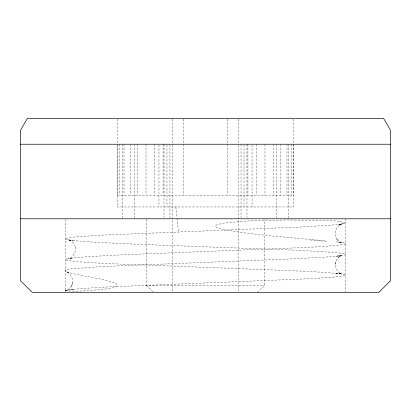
<?xml version="1.0" encoding="UTF-8"?>
<svg xmlns="http://www.w3.org/2000/svg" width="411" height="411" viewBox="0 0 411 411"><rect width="100%" height="100%" fill="white"/><g stroke="black" fill="none" stroke-linecap="round" stroke-linejoin="round"><path stroke-width="0.31" stroke-dasharray="2.06 1.54" d="M293.85 119.031L293.85 206.974L117.15 206.974L117.15 144.235M158.959 144.872L158.959 206.974M166.974 144.872L166.974 206.974M335.679 262.048L335.222 264.982C335.386 261.268 337.256 257.671 340.498 255.755L337.703 257.938L338.356 257.399M72.295 283.873L72.531 283.364L71.267 286.369C74.725 280.585 71.18 273.238 65.221 270.983L65.251 270.356L66.31 269.786L71.468 268.804L102.18 266.539L297.847 258.642L329.627 256.798L343.195 255.339L345.564 254.615L345.61 254.255L343.426 253.53L334.585 252.452L298.797 250.299L144.42 244.535L96.246 242.336L71.827 240.481L66.967 239.736L65.102 238.986L66.274 238.236L73.651 237.106L99.852 235.215L302.892 226.949L336.645 224.74L344.295 223.651L345.656 222.926L343.976 222.202L339.296 221.483M65.246 290.598C76.395 292.195 88.992 290.3 100.531 289.663C106.095 288.553 112.943 289.221 117.561 285.547C116.955 281.895 110.564 282.285 108.088 280.8C94.273 277.122 79.832 276.053 66.217 271.671L68.658 272.729L67.486 272.226M71.499 285.861L69.855 288.008L67.712 289.657L65.215 290.695L74.042 289.164L71.483 289.519L83.885 288.388L109.465 286.873L312.345 278.617L337.863 276.783L343.211 276.053L345.579 275.329L345.625 274.969L343.442 274.245L335.196 273.115L341.228 273.885M257.373 292.596L264.771 285.219L264.771 219.423M339.835 256.294L342.322 255.257L336.07 256.341L340.889 255.704M339.928 224.375L338.849 224.529L342.928 223.45L339.234 225.023L341.705 223.99C334.97 226.276 333.213 235.965 338.304 240.779L336.249 238.097L336.655 238.637M69.027 240.106L73.209 240.687L68.041 239.572C71.545 240.574 74.35 243.389 75.352 246.893L75.234 246.333C76.564 251.707 73.364 257.615 67.928 259.022L72.608 257.903L66.289 258.951L65.118 259.701L66.983 260.451L75.367 261.566L103.043 263.415L290.854 270.654L319.475 272.087L338.274 273.526M338.849 224.529L342.486 224.016M70.476 258.195L87.445 256.685L122.689 254.794L310.058 247.294L336.66 245.459L344.31 244.365L345.672 243.641L343.992 242.916L336.753 241.843L342.517 242.916L340.031 241.884L337.888 240.24M321.592 220.373L285.881 219.988L249.626 220.902L226.384 222.7L217.398 224.483L215.873 225.243L215.385 225.993L215.821 226.78L217.316 227.653L222.68 229.297L242.387 232.641L269.924 235.775L325.296 240.795M117.15 195.168L293.85 195.168M146.229 219.423L146.229 285.219L264.771 285.219M339.311 242.197L340.447 242.382M339.419 273.649L342.034 274.188L339.553 273.156L340.514 273.695C337.328 271.799 335.402 268.291 335.268 264.617M146.229 285.219L153.627 292.596M175.862 206.974L176.992 217.686M177.059 218.318L178.585 232.811M345.743 218.786L345.743 291.954M293.567 144.235L293.567 195.168M291.322 144.235L291.322 195.168M288.445 144.235L288.445 218.149M286.986 144.235L286.986 195.168M280.857 144.235L280.857 195.168M276.608 144.235L276.608 218.149M273.346 144.235L273.346 195.168M264.972 144.235L264.972 195.168M256.3 144.235L256.3 195.168M252.041 144.872L252.041 206.974M247.925 144.235L247.925 195.168M246.97 144.235L246.97 217.542M244.026 144.872L244.026 206.974M241.052 144.235L241.052 217.542M238.714 119.031L238.714 144.235M238.714 144.877L238.714 292.596M227.704 144.235L227.704 195.168M227.422 119.031L227.422 144.235M183.578 119.031L183.578 144.235M183.296 144.235L183.296 195.168M172.286 119.031L172.286 144.235M172.286 144.877L172.286 292.596M169.949 144.235L169.949 217.542M164.03 144.235L164.03 217.542M163.075 144.235L163.075 195.168M154.7 144.235L154.7 195.168M146.028 144.235L146.028 195.168M137.654 144.235L137.654 195.168M134.392 144.235L134.392 218.149M130.143 144.235L130.143 195.168M124.014 144.235L124.014 195.168M122.555 144.235L122.555 218.149M119.678 144.235L119.678 195.168M117.433 144.235L117.433 195.168M117.15 119.031L117.15 143.609M65.257 219.428L65.257 291.954M322.892 220.281A140.213 6.72 -2.1 0 1 340.087 221.442M310.213 239.967A140.351 2.019 3.9 0 1 327.737 241.509M65.493 290.587A140.218 2.79 -3.3 0 1 72.757 289.452"/><path stroke-width="0.62" d="M116.436 118.404L27.367 118.404L20.55 130.21L20.55 280.79L32.361 292.596L378.639 292.596L390.45 280.79L390.45 130.21L383.633 118.404L294.564 118.404M117.15 118.404L293.85 118.404M20.55 144.235L390.45 144.235M20.55 218.786L390.45 218.786"/></g></svg>
